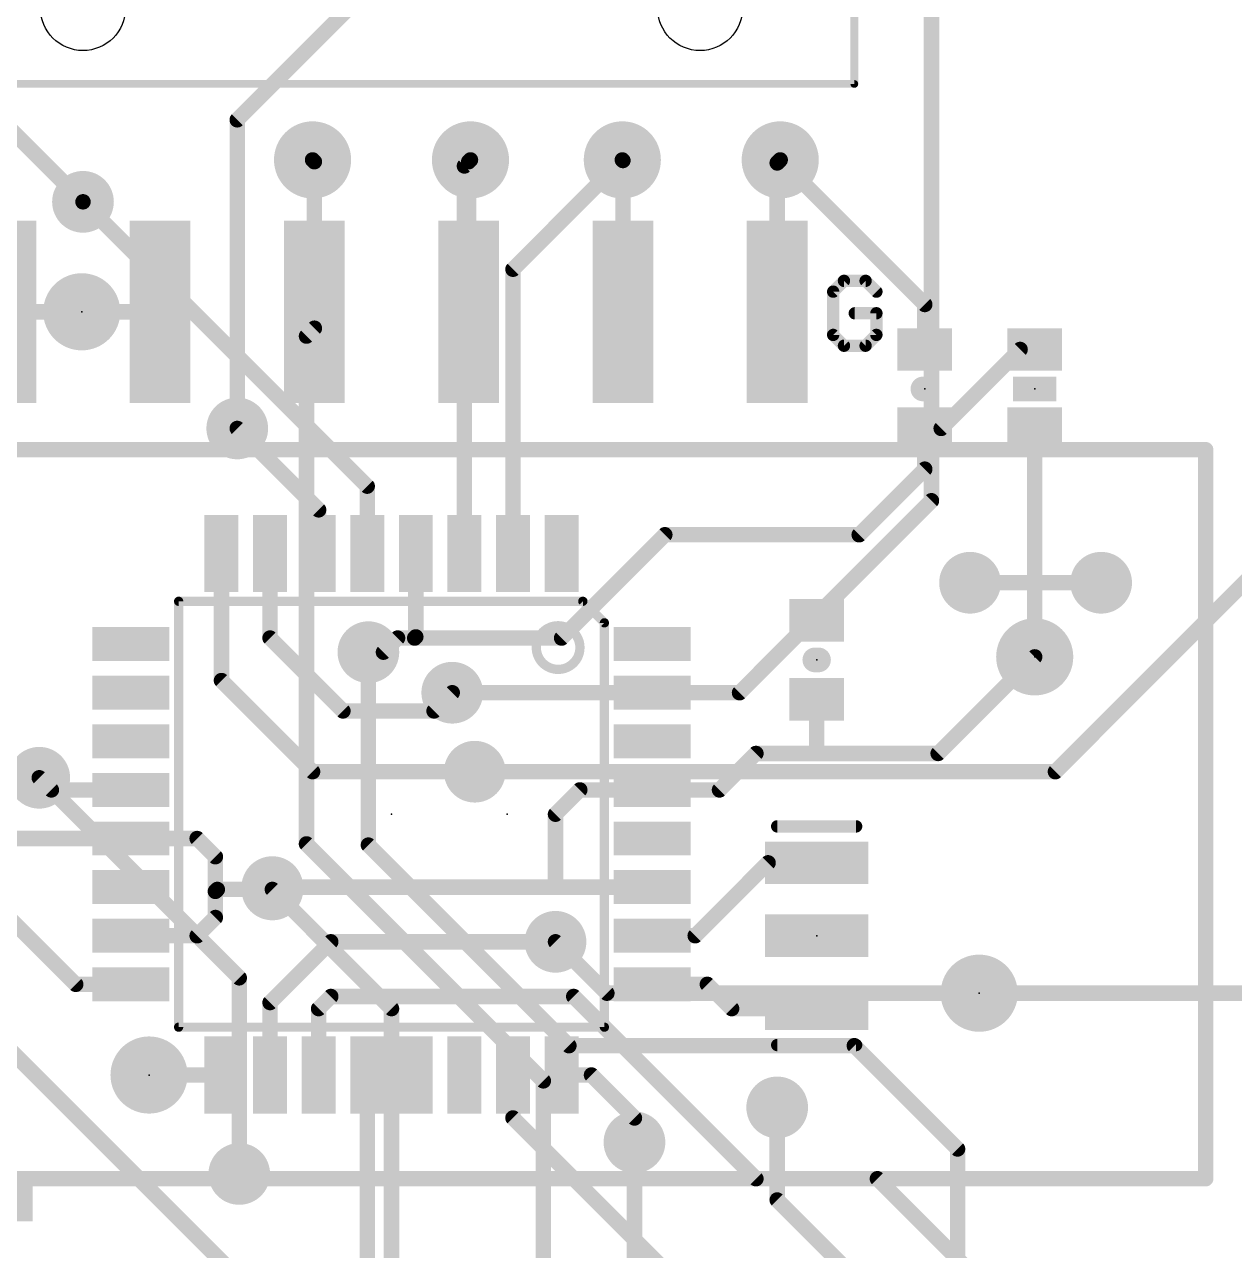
# Model space of a CAD drawing. Extents: x -28.7 to 28.7, y -28.7 to 28.7.
# Drawn here: x -6.04 to 13.88, y -7.18 to 13 of the extents above; entities that cross this region are included whole.
import ezdxf

# ---------------------------------------------------------------- set-up
doc = ezdxf.new("R2010")
doc.units = 0
for name, color, linetype in [('1', 12, 'CONTINUOUS'), ('16', 132, 'CONTINUOUS'), ('18', 110, 'CONTINUOUS'), ('20', 53, 'CONTINUOUS'), ('21', 41, 'CONTINUOUS'), ('22', 40, 'CONTINUOUS'), ('23', 53, 'CONTINUOUS'), ('24', 53, 'CONTINUOUS'), ('51', 53, 'CONTINUOUS')]:
    doc.layers.add(name, color=color, linetype=linetype)

# ---------------------------------------------------------------- blocks, each defined once
blk = doc.blocks.new('RECT')
blk.add_solid([(-0.5, -0.5), (0.5, -0.5), (-0.5, 0.5), (0.5, 0.5)])
blk = doc.blocks.new('PIE')
at = {"const_width": 0.5}
blk.add_lwpolyline([(0, -0.25, 1), (0, 0.25, 1), (0, -0.25)], format="xyb", dxfattribs=at)
blk = doc.blocks.new('ROUNDV')
at = {"const_width": 0.5}
blk.add_lwpolyline([(0, -0.25, 1), (0, 0.25, 1), (0, -0.25)], format="xyb", dxfattribs=at)

msp = doc.modelspace()

# ---------------------------------------------------------------- linework, layer by layer
at = {"layer": '1', "const_width": 0.254}
for points in [[(-5.08, 10.08), (-11.1918, 16.1918)], [(8.89, 5.16), (8.89, 15.113)], [(-2.54, 11.43), (0, 13.97)], [(-2.54, 6.35), (-2.54, 11.43)], [(-1.27, 10.74), (-1.3, 10.77)], [(1.3, 10.77), (1.27, 10.74)], [(3.8, 10.77), (3.81, 10.76)], [(6.35, 10.72), (6.4, 10.77)], [(-1.27, 8), (-1.27, 10.74)], [(1.27, 10.74), (1.27, 8.27)], [(3.81, 10.76), (3.81, 8.27)], [(6.35, 8.27), (6.35, 10.72)], [(10.9308, 0.7), (18.8303, 8.5995)], [(-5.1, 8.27), (-6.35, 8.27)], [(-5.1, 8.27), (-3.81, 8.27)], [(-1.27, 8), (-1.27, 8.27)], [(-1.4, 7.87), (-1.27, 8)], [(-1.4, -0.489), (-1.4, 7.87)], [(5.73, 2), (8.89, 5.16)], [(9.525, 3.81), (11.684, 3.81)], [(-0.381, -0.508), (-0.381, 2.667)], [(1, 2), (5.73, 2)], [(1.37, 0.7), (10.9308, 0.7)], [(-5.8, 0.6), (-2.507, -2.693)], [(-1.4, -0.489), (2.5, -4.389)], [(-0.381, -0.508), (2.921, -3.81)], [(-1.962, -1.238), (-1.962, -1.2)], [(-1.962, -1.238), (0, -3.2)], [(3.5461, -2.9461), (2.7, -2.1)], [(-2.507, -2.693), (-2.507, -5.921)], [(3.5461, -2.9461), (9.6761, -2.9461)], [(9.6761, -2.9461), (20.4903, -2.9461)], [(0, -3.2), (0, -8.415)], [(-6.414, -3.746), (-2.5, -7.66)], [(2.921, -3.81), (7.62, -3.81)], [(7.62, -3.81), (9.32, -5.51)], [(2.5, -4.389), (2.5, -8.415)], [(6.35, -6.35), (6.35, -4.826)], [(4, -5.4), (4, -14.524)], [(9.32, -5.51), (9.32, -11.32)], [(7.415, -7.415), (6.35, -6.35)]]:
    msp.add_lwpolyline(points, dxfattribs=at)
at = {"layer": '1', "const_width": 0.127}
for points in [[(-2.4765, 11.43, 1), (-2.6035, 11.43)], [(-2.5849, 11.4749, 1), (-2.4951, 11.3851)], [(-1.2551, 10.8149, 1), (-1.3449, 10.7251)], [(1.3449, 10.7251, 1), (1.2551, 10.8149)], [(3.8449, 10.8149, 1), (3.7551, 10.7251)], [(6.4449, 10.7251, 1), (6.3551, 10.8149)], [(-1.2065, 10.74, 1), (-1.3335, 10.74)], [(-1.3149, 10.6951, 1), (-1.2251, 10.7849)], [(1.3335, 10.74, 1), (1.2065, 10.74)], [(1.2251, 10.7849, 1), (1.3149, 10.6951)], [(3.8735, 10.76, 1), (3.7465, 10.76)], [(3.7651, 10.7151, 1), (3.8549, 10.8049)], [(6.4135, 10.72, 1), (6.2865, 10.72)], [(6.3051, 10.7649, 1), (6.3949, 10.6751)], [(-5.1249, 10.0351, 1), (-5.0351, 10.1249)], [(-5.1, 8.3335, 1), (-5.1, 8.2065)], [(-5.1, 8.2065, 1), (-5.1, 8.3335)], [(-3.81, 8.2065, 1), (-3.81, 8.3335)], [(-1.2065, 8.27, 1), (-1.3335, 8.27)], [(1.2065, 8.27, 1), (1.3335, 8.27)], [(3.7465, 8.27, 1), (3.8735, 8.27)], [(6.2865, 8.27, 1), (6.4135, 8.27)], [(-1.2251, 7.9551, 1), (-1.3149, 8.0449)], [(-1.3365, 7.87, 1), (-1.4635, 7.87)], [(-1.4449, 7.9149, 1), (-1.3551, 7.8251)], [(-1.3335, 8, 1), (-1.2065, 8)], [(-1.3335, 8, 1), (-1.2065, 8)], [(-2.6035, 6.35, 1), (-2.4765, 6.35)], [(8.9349, 5.1151, 1), (8.8451, 5.2049)], [(8.8265, 5.16, 1), (8.9535, 5.16)], [(9.525, 3.8735, 1), (9.525, 3.7465)], [(11.684, 3.7465, 1), (11.684, 3.8735)], [(-0.3175, 2.667, 1), (-0.4445, 2.667)], [(1, 2.0635, 1), (1, 1.9365)], [(5.6851, 2.0449, 1), (5.7749, 1.9551)], [(5.73, 1.9365, 1), (5.73, 2.0635)], [(1.37, 0.7635, 1), (1.37, 0.6365)], [(10.8859, 0.7449, 1), (10.9757, 0.6551)], [(10.9308, 0.6365, 1), (10.9308, 0.7635)], [(-5.7551, 0.6449, 1), (-5.8449, 0.5551)], [(-1.3551, -0.4441, 1), (-1.4449, -0.5339)], [(-0.3361, -0.4631, 1), (-0.4259, -0.5529)], [(-1.4635, -0.489, 1), (-1.3365, -0.489)], [(-0.4445, -0.508, 1), (-0.3175, -0.508)], [(-1.8985, -1.2, 1), (-2.0255, -1.2)], [(-1.9171, -1.1931, 1), (-2.0069, -1.2829)], [(-2.0255, -1.238, 1), (-1.8985, -1.238)], [(2.7449, -2.0551, 1), (2.6551, -2.1449)], [(-2.4435, -2.693, 1), (-2.5705, -2.693)], [(-2.5519, -2.7379, 1), (-2.4621, -2.6481)], [(3.5461, -2.8826, 1), (3.5461, -3.0096)], [(9.6761, -2.8826, 1), (9.6761, -3.0096)], [(9.6761, -3.0096, 1), (9.6761, -2.8826)], [(3.5012, -2.991, 1), (3.591, -2.9012)], [(0.0635, -3.2, 1), (-0.0635, -3.2)], [(-0.0449, -3.2449, 1), (0.0449, -3.1551)], [(2.921, -3.7465, 1), (2.921, -3.8735)], [(2.8761, -3.8549, 1), (2.9659, -3.7651)], [(7.6649, -3.7651, 1), (7.5751, -3.8549)], [(7.62, -3.8735, 1), (7.62, -3.7465)], [(2.5635, -4.389, 1), (2.4365, -4.389)], [(2.4551, -4.4339, 1), (2.5449, -4.3441)], [(6.4135, -4.826, 1), (6.2865, -4.826)], [(4.0635, -5.4, 1), (3.9365, -5.4)], [(9.3835, -5.51, 1), (9.2565, -5.51)], [(9.2751, -5.5549, 1), (9.3649, -5.4651)], [(-2.5705, -5.921, 1), (-2.4435, -5.921)], [(6.3949, -6.3051, 1), (6.3051, -6.3949)], [(6.2865, -6.35, 1), (6.4135, -6.35)]]:
    msp.add_lwpolyline(points, format="xyb", dxfattribs=at)
at = {"layer": '16', "const_width": 0.254}
for points in [[(1.2, 10.67), (1.3, 10.77)], [(2, 8.97), (3.8, 10.77)], [(6.4, 10.77), (8.78, 8.39)], [(1.2, 4.2926), (1.2, 10.67)], [(-0.4, 5.4), (-5.08, 10.08)], [(2, 4.2926), (2, 8.97)], [(8.78, 8.39), (8.78, 7.65)], [(9.05, 6.35), (10.35, 7.65)], [(10.35, 7.65), (10.59, 7.65)], [(-1.2, 5.01), (-2.54, 6.35)], [(8.78, 5.68), (8.78, 6.35)], [(8.78, 6.35), (9.05, 6.35)], [(10.59, 2.59), (10.59, 6.35)], [(7.7, 4.6), (8.78, 5.68)], [(-0.4, 4.2926), (-0.4, 5.4)], [(-1.2, 4.2926), (-1.2, 5.01)], [(2.8, 2.9), (4.5, 4.6)], [(4.5, 4.6), (7.7, 4.6)], [(-2.8, 4.2926), (-2.8, 2.2)], [(-2, 2.9), (-2, 4.2926)], [(0.4, 2.919), (0.4, 4.2926)], [(-0.8, 1.7), (-2, 2.9)], [(-0.133, 2.667), (0.1, 2.9)], [(0.1, 2.9), (0.381, 2.9)], [(0.381, 2.9), (0.4, 2.919)], [(0.381, 2.9), (1.27, 2.9)], [(1.27, 2.9), (0.7, 2.9)], [(1.27, 2.9), (2.8, 2.9)], [(-0.381, 2.667), (-0.133, 2.667)], [(9, 1), (10.59, 2.59)], [(-2.8, 2.2), (-1.3, 0.7)], [(1, 2), (0.7, 1.7)], [(0.7, 1.7), (-0.8, 1.7)], [(7, 1), (7, 1.89)], [(5.4, 0.4), (6, 1)], [(6, 1), (7, 1)], [(7, 1), (9, 1)], [(-1.3, 0.7), (1.37, 0.7)], [(-5.6, 0.4), (-5.8, 0.6)], [(-4.2926, 0.4), (-5.6, 0.4)], [(2.7, 0), (3.1, 0.4)], [(3.1, 0.4), (4.2926, 0.4)], [(4.2926, 0.4), (5.4, 0.4)], [(2.7, -1.2), (2.7, 0)], [(-4.2926, -0.4), (-7, -0.4)], [(-3.2, -0.4), (-4.2926, -0.4)], [(-2.9, -0.7), (-3.2, -0.4)], [(-2.9, -1.27), (-2.9, -0.7)], [(5, -2), (6.2, -0.8)], [(6.2, -0.8), (7, -0.8)], [(-2.868, -1.238), (-2.9, -1.27)], [(-2.9, -1.27), (-2.9, -1.7)], [(-1.962, -1.238), (-2.868, -1.238)], [(-1.962, -1.2), (2.7, -1.2)], [(2.7, -1.2), (4.2926, -1.2)], [(-6.65, -1.35), (-5.2, -2.8)], [(-2.9, -1.7), (-3.2, -2)], [(-3.2, -2), (-4.2926, -2)], [(-1, -2.1), (-2, -3.1)], [(2.7, -2.1), (-1, -2.1)], [(4.2926, -2), (5, -2)], [(-5.2, -2.8), (-4.2926, -2.8)], [(4.2926, -2.8), (5.2, -2.8)], [(5.2, -2.8), (5.6, -3.2)], [(-2, -3.1), (-2, -4.2926)], [(-1, -3), (-1.2, -3.2)], [(3, -3), (-1, -3)], [(6, -6), (3, -3)], [(-1.2, -3.2), (-1.2, -4.2926)], [(5.6, -3.2), (7, -3.2)], [(-3.9926, -4.2926), (-2.8, -4.2926)], [(-0.4, -4.2926), (-0.4, -7.6)], [(2, -4.2926), (2, -5)], [(2.8, -4.2926), (3.2926, -4.2926)], [(3.2926, -4.2926), (4, -5)], [(2, -5), (5, -8)], [(4, -5), (4, -5.4)], [(6, -6), (8, -6)], [(8, -6), (15.5563, -13.5563)]]:
    msp.add_lwpolyline(points, dxfattribs=at)
at = {"layer": '16', "const_width": 0.127}
for points in [[(1.3449, 10.7251, 1), (1.2551, 10.8149)], [(3.8449, 10.7251, 1), (3.7551, 10.8149)], [(6.4449, 10.8149, 1), (6.3551, 10.7251)], [(1.2635, 10.67, 1), (1.1365, 10.67)], [(1.1551, 10.7149, 1), (1.2449, 10.6251)], [(-5.0351, 10.1249, 1), (-5.1249, 10.0351)], [(2.0635, 8.97, 1), (1.9365, 8.97)], [(1.9551, 9.0149, 1), (2.0449, 8.9251)], [(8.8435, 8.39, 1), (8.7165, 8.39)], [(8.7351, 8.3451, 1), (8.8249, 8.4349)], [(8.7165, 7.65, 1), (8.8435, 7.65)], [(10.35, 7.7135, 1), (10.35, 7.5865)], [(10.3949, 7.6051, 1), (10.3051, 7.6949)], [(10.59, 7.5865, 1), (10.59, 7.7135)], [(-2.4951, 6.3949, 1), (-2.5849, 6.3051)], [(8.8435, 6.35, 1), (8.7165, 6.35)], [(8.78, 6.4135, 1), (8.78, 6.2865)], [(9.0051, 6.3949, 1), (9.0949, 6.3051)], [(9.05, 6.2865, 1), (9.05, 6.4135)], [(10.6535, 6.35, 1), (10.5265, 6.35)], [(8.7165, 5.68, 1), (8.8435, 5.68)], [(8.8249, 5.6351, 1), (8.7351, 5.7249)], [(-0.3365, 5.4, 1), (-0.4635, 5.4)], [(-0.4449, 5.3551, 1), (-0.3551, 5.4449)], [(-1.1365, 5.01, 1), (-1.2635, 5.01)], [(-1.2449, 4.9651, 1), (-1.1551, 5.0549)], [(4.5, 4.6635, 1), (4.5, 4.5365)], [(4.5449, 4.5551, 1), (4.4551, 4.6449)], [(7.6551, 4.6449, 1), (7.7449, 4.5551)], [(7.7, 4.5365, 1), (7.7, 4.6635)], [(-2.7365, 4.2926, 1), (-2.8635, 4.2926)], [(-1.9365, 4.2926, 1), (-2.0635, 4.2926)], [(-1.2635, 4.2926, 1), (-1.1365, 4.2926)], [(-0.4635, 4.2926, 1), (-0.3365, 4.2926)], [(0.4635, 4.2926, 1), (0.3365, 4.2926)], [(1.1365, 4.2926, 1), (1.2635, 4.2926)], [(1.9365, 4.2926, 1), (2.0635, 4.2926)], [(-1.9551, 2.9449, 1), (-2.0449, 2.8551)], [(0.1, 2.9635, 1), (0.1, 2.8365)], [(0.1449, 2.8551, 1), (0.0551, 2.9449)], [(0.381, 2.9635, 1), (0.381, 2.8365)], [(0.4449, 2.8741, 1), (0.3551, 2.9639)], [(0.381, 2.8365, 1), (0.381, 2.9635)], [(0.7, 2.9635, 1), (0.7, 2.8365)], [(1.27, 2.9635, 1), (1.27, 2.8365)], [(1.27, 2.8365, 1), (1.27, 2.9635)], [(1.27, 2.8365, 1), (1.27, 2.9635)], [(2.8, 2.8365, 1), (2.8, 2.9635)], [(-2.0635, 2.9, 1), (-1.9365, 2.9)], [(0.3361, 2.9449, 1), (0.4259, 2.8551)], [(0.3365, 2.919, 1), (0.4635, 2.919)], [(2.7551, 2.9449, 1), (2.8449, 2.8551)], [(-0.381, 2.7305, 1), (-0.381, 2.6035)], [(-0.1779, 2.7119, 1), (-0.0881, 2.6221)], [(-0.133, 2.6035, 1), (-0.133, 2.7305)], [(10.5265, 2.59, 1), (10.6535, 2.59)], [(10.6349, 2.5451, 1), (10.5451, 2.6349)], [(-2.7551, 2.2449, 1), (-2.8449, 2.1551)], [(-2.8635, 2.2, 1), (-2.7365, 2.2)], [(1.0449, 1.9551, 1), (0.9551, 2.0449)], [(-0.8, 1.7635, 1), (-0.8, 1.6365)], [(0.7, 1.6365, 1), (0.7, 1.7635)], [(7.0635, 1.89, 1), (6.9365, 1.89)], [(-0.8449, 1.6551, 1), (-0.7551, 1.7449)], [(0.6551, 1.7449, 1), (0.7449, 1.6551)], [(6, 1.0635, 1), (6, 0.9365)], [(6.0449, 0.9551, 1), (5.9551, 1.0449)], [(7, 1.0635, 1), (7, 0.9365)], [(6.9365, 1, 1), (7.0635, 1)], [(7, 0.9365, 1), (7, 1.0635)], [(8.9551, 1.0449, 1), (9.0449, 0.9551)], [(9, 0.9365, 1), (9, 1.0635)], [(-1.3, 0.7635, 1), (-1.3, 0.6365)], [(-1.3449, 0.6551, 1), (-1.2551, 0.7449)], [(1.37, 0.6365, 1), (1.37, 0.7635)], [(-5.7551, 0.6449, 1), (-5.8449, 0.5551)], [(-5.6, 0.4635, 1), (-5.6, 0.3365)], [(-5.6449, 0.3551, 1), (-5.5551, 0.4449)], [(-4.2926, 0.3365, 1), (-4.2926, 0.4635)], [(3.1, 0.4635, 1), (3.1, 0.3365)], [(3.1449, 0.3551, 1), (3.0551, 0.4449)], [(4.2926, 0.4635, 1), (4.2926, 0.3365)], [(4.2926, 0.3365, 1), (4.2926, 0.4635)], [(5.3551, 0.4449, 1), (5.4449, 0.3551)], [(5.4, 0.3365, 1), (5.4, 0.4635)], [(2.7635, 0, 1), (2.6365, 0)], [(2.6551, 0.0449, 1), (2.7449, -0.0449)], [(-4.2926, -0.3365, 1), (-4.2926, -0.4635)], [(-4.2926, -0.4635, 1), (-4.2926, -0.3365)], [(-3.1551, -0.3551, 1), (-3.2449, -0.4449)], [(-3.2, -0.4635, 1), (-3.2, -0.3365)], [(-2.8365, -0.7, 1), (-2.9635, -0.7)], [(-2.9449, -0.7449, 1), (-2.8551, -0.6551)], [(6.2, -0.7365, 1), (6.2, -0.8635)], [(6.2449, -0.8449, 1), (6.1551, -0.7551)], [(7, -0.8635, 1), (7, -0.7365)], [(-2.8365, -1.27, 1), (-2.9635, -1.27)], [(-2.9449, -1.2251, 1), (-2.8551, -1.3149)], [(-2.9635, -1.27, 1), (-2.8365, -1.27)], [(-2.868, -1.1745, 1), (-2.868, -1.3015)], [(-2.8231, -1.2829, 1), (-2.9129, -1.1931)], [(-1.962, -1.1365, 1), (-1.962, -1.2635)], [(-1.962, -1.3015, 1), (-1.962, -1.1745)], [(2.7, -1.1365, 1), (2.7, -1.2635)], [(2.6365, -1.2, 1), (2.7635, -1.2)], [(2.7, -1.2635, 1), (2.7, -1.1365)], [(4.2926, -1.2635, 1), (4.2926, -1.1365)], [(-2.8551, -1.7449, 1), (-2.9449, -1.6551)], [(-2.9635, -1.7, 1), (-2.8365, -1.7)], [(-4.2926, -1.9365, 1), (-4.2926, -2.0635)], [(-3.2449, -1.9551, 1), (-3.1551, -2.0449)], [(-3.2, -2.0635, 1), (-3.2, -1.9365)], [(-1, -2.0365, 1), (-1, -2.1635)], [(-0.9551, -2.1449, 1), (-1.0449, -2.0551)], [(2.7, -2.1635, 1), (2.7, -2.0365)], [(4.2926, -1.9365, 1), (4.2926, -2.0635)], [(4.9551, -1.9551, 1), (5.0449, -2.0449)], [(5, -2.0635, 1), (5, -1.9365)], [(-5.2, -2.7365, 1), (-5.2, -2.8635)], [(-5.2449, -2.8449, 1), (-5.1551, -2.7551)], [(-4.2926, -2.8635, 1), (-4.2926, -2.7365)], [(4.2926, -2.7365, 1), (4.2926, -2.8635)], [(5.2449, -2.7551, 1), (5.1551, -2.8449)], [(5.2, -2.8635, 1), (5.2, -2.7365)], [(-1.9365, -3.1, 1), (-2.0635, -3.1)], [(-2.0449, -3.0551, 1), (-1.9551, -3.1449)], [(-1, -2.9365, 1), (-1, -3.0635)], [(-0.9551, -3.0449, 1), (-1.0449, -2.9551)], [(3.0449, -2.9551, 1), (2.9551, -3.0449)], [(3, -3.0635, 1), (3, -2.9365)], [(-1.1365, -3.2, 1), (-1.2635, -3.2)], [(-1.2449, -3.1551, 1), (-1.1551, -3.2449)], [(5.6, -3.1365, 1), (5.6, -3.2635)], [(5.5551, -3.2449, 1), (5.6449, -3.1551)], [(7, -3.2635, 1), (7, -3.1365)], [(-3.9926, -4.2291, 1), (-3.9926, -4.3561)], [(-2.8, -4.3561, 1), (-2.8, -4.2291)], [(-2.0635, -4.2926, 1), (-1.9365, -4.2926)], [(-1.2635, -4.2926, 1), (-1.1365, -4.2926)], [(-0.3365, -4.2926, 1), (-0.4635, -4.2926)], [(2.0635, -4.2926, 1), (1.9365, -4.2926)], [(2.8, -4.2291, 1), (2.8, -4.3561)], [(3.3375, -4.2477, 1), (3.2477, -4.3375)], [(3.2926, -4.3561, 1), (3.2926, -4.2291)], [(2.0449, -4.9551, 1), (1.9551, -5.0449)], [(1.9365, -5, 1), (2.0635, -5)], [(4.0635, -5, 1), (3.9365, -5)], [(3.9551, -5.0449, 1), (4.0449, -4.9551)], [(3.9365, -5.4, 1), (4.0635, -5.4)], [(6, -5.9365, 1), (6, -6.0635)], [(5.9551, -6.0449, 1), (6.0449, -5.9551)], [(8.0449, -5.9551, 1), (7.9551, -6.0449)], [(8, -6.0635, 1), (8, -5.9365)]]:
    msp.add_lwpolyline(points, format="xyb", dxfattribs=at)
at = {"layer": '20', "const_width": 0.2032}
msp.add_lwpolyline([(0, -25, 1), (0, 25, 1), (0, -25)], format="xyb", dxfattribs=at)
at = {"layer": '20'}
for centre in [(-5.08, 13.27), (5.08, 13.27)]:
    msp.add_circle(centre, 0.7, dxfattribs=at)
at = {"layer": '21'}
for points, const_width in [([(7.4496, 8.7793), (7.2716, 8.6014)], 0.2032), ([(7.8055, 8.7793), (7.4496, 8.7793)], 0.2032), ([(7.9834, 8.6014), (7.8055, 8.7793)], 0.2032), ([(7.2716, 8.6014), (7.2716, 7.8896)], 0.2032), ([(7.9834, 8.2455), (7.6275, 8.2455)], 0.2032), ([(7.9834, 7.8896), (7.9834, 8.2455)], 0.2032), ([(7.2716, 7.8896), (7.4496, 7.7116)], 0.2032), ([(7.8055, 7.7116), (7.9834, 7.8896)], 0.2032), ([(7.4496, 7.7116), (7.8055, 7.7116)], 0.2032), ([(13.405, -6), (13.405, 6)], 0.254)]:
    msp.add_lwpolyline(points, dxfattribs=dict(at, const_width=const_width))
for points, const_width in [([(7.4496, 8.8301, 1), (7.4496, 8.7285)], 0.1016), ([(7.4855, 8.7434, 1), (7.4136, 8.8152)], 0.1016), ([(7.8414, 8.8152, 1), (7.7695, 8.7434)], 0.1016), ([(7.8055, 8.7285, 1), (7.8055, 8.8301)], 0.1016), ([(7.3224, 8.6014, 1), (7.2208, 8.6014)], 0.1016), ([(7.2357, 8.6373, 1), (7.3075, 8.5654)], 0.1016), ([(7.9475, 8.5654, 1), (8.0193, 8.6373)], 0.1016), ([(7.6275, 8.2963, 1), (7.6275, 8.1947)], 0.1016), ([(8.0342, 8.2455, 1), (7.9326, 8.2455)], 0.1016), ([(7.9834, 8.1947, 1), (7.9834, 8.2963)], 0.1016), ([(7.3075, 7.9255, 1), (7.2357, 7.8536)], 0.1016), ([(7.2208, 7.8896, 1), (7.3224, 7.8896)], 0.1016), ([(7.9326, 7.8896, 1), (8.0342, 7.8896)], 0.1016), ([(8.0193, 7.8536, 1), (7.9475, 7.9255)], 0.1016), ([(7.4496, 7.7624, 1), (7.4496, 7.6608)], 0.1016), ([(7.4136, 7.6757, 1), (7.4855, 7.7475)], 0.1016), ([(7.7695, 7.7475, 1), (7.8414, 7.6757)], 0.1016), ([(7.8055, 7.6608, 1), (7.8055, 7.7624)], 0.1016), ([(13.4685, 6, 1), (13.3415, 6)], 0.127), ([(13.3415, -6, 1), (13.4685, -6)], 0.127)]:
    msp.add_lwpolyline(points, format="xyb", dxfattribs=dict(at, const_width=const_width))
at = {"layer": '22'}
for points, const_width in [([(8.7495, 7), (8.8105, 7)], 0.4064), ([(-3.505, 3.505), (-3.505, -3.505)], 0.1524), ([(3.15, 3.505), (-3.505, 3.505)], 0.1524), ([(3.15, 3.505), (3.505, 3.15)], 0.1524), ([(3.505, -3.505), (3.505, 3.15)], 0.1524), ([(7.0305, 2.54), (6.9695, 2.54)], 0.4064), ([(7.65, -0.2), (6.35, -0.2)], 0.2032), ([(-3.505, -3.505), (3.505, -3.505)], 0.1524), ([(6.35, -3.8), (7.65, -3.8)], 0.2032)]:
    msp.add_lwpolyline(points, dxfattribs=dict(at, const_width=const_width))
for points, const_width in [([(8.7495, 7.1016, 1), (8.7495, 6.8984)], 0.2032), ([(8.8105, 6.8984, 1), (8.8105, 7.1016)], 0.2032), ([(-3.4669, 3.505, 1), (-3.5431, 3.505)], 0.0762), ([(-3.505, 3.5431, 1), (-3.505, 3.4669)], 0.0762), ([(3.1769, 3.5319, 1), (3.1231, 3.4781)], 0.0762), ([(3.15, 3.4669, 1), (3.15, 3.5431)], 0.0762), ([(2.7432, 2.384, 1), (2.7432, 3.1024, 1), (2.7432, 2.384)], 0.1524), ([(3.5431, 3.15, 1), (3.4669, 3.15)], 0.0762), ([(3.4781, 3.1231, 1), (3.5319, 3.1769)], 0.0762), ([(6.9695, 2.6416, 1), (6.9695, 2.4384)], 0.2032), ([(7.0305, 2.4384, 1), (7.0305, 2.6416)], 0.2032), ([(6.35, -0.1492, 1), (6.35, -0.2508)], 0.1016), ([(7.65, -0.2508, 1), (7.65, -0.1492)], 0.1016), ([(-3.505, -3.4669, 1), (-3.505, -3.5431)], 0.0762), ([(3.505, -3.5431, 1), (3.505, -3.4669)], 0.0762), ([(-3.5431, -3.505, 1), (-3.4669, -3.505)], 0.0762), ([(3.4669, -3.505, 1), (3.5431, -3.505)], 0.0762), ([(6.35, -3.7492, 1), (6.35, -3.8508)], 0.1016), ([(7.65, -3.8508, 1), (7.65, -3.7492)], 0.1016)]:
    msp.add_lwpolyline(points, format="xyb", dxfattribs=dict(at, const_width=const_width))
at = {"layer": '23'}
msp.add_point((1.905, 0), dxfattribs=at)
at = {"layer": '24'}
for p in [(-1.3, 10.77), (1.3, 10.77), (3.8, 10.77), (6.4, 10.77), (-5.1, 8.27), (8.78, 7), (10.59, 7), (7, 2.54), (10.59, 2.59), (0, 0), (7, -2), (9.6761, -2.9461), (-3.9926, -4.2926)]:
    msp.add_point(p, dxfattribs=at)
at = {"layer": '51'}
for points, const_width in [([(7.62, 12.02), (7.62, 14.52)], 0.127), ([(-7.62, 12.02), (7.62, 12.02)], 0.127), ([(13.405, 6), (-9.595, 6)], 0.254), ([(13.405, -6), (13.405, 6)], 0.254), ([(-9.595, -6), (13.405, -6)], 0.254)]:
    msp.add_lwpolyline(points, dxfattribs=dict(at, const_width=const_width))
for points, const_width in [([(7.5883, 12.02, 1), (7.6517, 12.02)], 0.0635), ([(7.62, 11.9883, 1), (7.62, 12.0518)], 0.0635), ([(13.4685, 6, 1), (13.3415, 6)], 0.127), ([(13.405, 5.9365, 1), (13.405, 6.0635)], 0.127), ([(13.3415, -6, 1), (13.4685, -6)], 0.127), ([(13.405, -6.0635, 1), (13.405, -5.9365)], 0.127)]:
    msp.add_lwpolyline(points, format="xyb", dxfattribs=dict(at, const_width=const_width))

# ---------------------------------------------------------------- block references
at = {"layer": '1', "xscale": 3, "rotation": 270}
for p in [(-6.35, 8.27), (-3.81, 8.27), (-1.27, 8.27), (1.27, 8.27), (3.81, 8.27), (6.35, 8.27)]:
    msp.add_blockref('RECT', p, dxfattribs=at)
at = {"layer": '16', "xscale": 1.27, "yscale": 1.27}
for p in [(-1.3, 10.77), (1.3, 10.77), (3.8, 10.77), (6.4, 10.77), (-5.1, 8.27), (10.59, 2.59), (9.6761, -2.9461), (-3.9926, -4.2926)]:
    msp.add_blockref('PIE', p, dxfattribs=at)
at = {"layer": '16'}
for p, xscale, yscale, rotation in [((8.78, 7.65), 0.7, 0.9, 270), ((10.59, 7.65), 0.7, 0.9, 270), ((8.78, 6.35), 0.7, 0.9, 270), ((10.59, 6.35), 0.7, 0.9, 270), ((-2.8, 4.2926), 0.5588, 1.27, 180), ((-2, 4.2926), 0.5588, 1.27, 180), ((-1.2, 4.2926), 0.5588, 1.27, 180), ((-0.4, 4.2926), 0.5588, 1.27, 180), ((0.4, 4.2926), 0.5588, 1.27, 180), ((1.2, 4.2926), 0.5588, 1.27, 180), ((2, 4.2926), 0.5588, 1.27, 180), ((2.8, 4.2926), 0.5588, 1.27, 180), ((7, 3.19), 0.7, 0.9, 90), ((-4.2926, 2.8), 1.27, 0.5588, 180), ((4.2926, 2.8), 1.27, 0.5588, 180), ((-4.2926, 2), 1.27, 0.5588, 180), ((4.2926, 2), 1.27, 0.5588, 180), ((7, 1.89), 0.7, 0.9, 90), ((-4.2926, 1.2), 1.27, 0.5588, 180), ((4.2926, 1.2), 1.27, 0.5588, 180), ((-4.2926, 0.4), 1.27, 0.5588, 180), ((4.2926, 0.4), 1.27, 0.5588, 180), ((-4.2926, -0.4), 1.27, 0.5588, 180), ((4.2926, -0.4), 1.27, 0.5588, 180), ((7, -0.8), 0.7, 1.7, 270), ((-4.2926, -1.2), 1.27, 0.5588, 180), ((4.2926, -1.2), 1.27, 0.5588, 180), ((-4.2926, -2), 1.27, 0.5588, 180), ((4.2926, -2), 1.27, 0.5588, 180), ((7, -2), 0.7, 1.7, 270), ((-4.2926, -2.8), 1.27, 0.5588, 180), ((4.2926, -2.8), 1.27, 0.5588, 180), ((7, -3.2), 0.7, 1.7, 270), ((-2.8, -4.2926), 0.5588, 1.27, 180), ((-2, -4.2926), 0.5588, 1.27, 180), ((-1.2, -4.2926), 0.5588, 1.27, 180), ((-0.4, -4.2926), 0.5588, 1.27, 180), ((0.4, -4.2926), 0.5588, 1.27, 180), ((1.2, -4.2926), 0.5588, 1.27, 180), ((2, -4.2926), 0.5588, 1.27, 180), ((2.8, -4.2926), 0.5588, 1.27, 180), ((-6.36, -6.35), 0.7, 0.9, 270)]:
    msp.add_blockref('RECT', p, dxfattribs=dict(at, xscale=xscale, yscale=yscale, rotation=rotation))
at = {"layer": '18', "xscale": 1.016, "yscale": 1.016}
for p in [(-1.3, 10.77), (-1.3, 10.77), (1.3, 10.77), (1.3, 10.77), (3.8, 10.77), (3.8, 10.77), (6.4, 10.77), (6.4, 10.77), (-5.08, 10.08), (-5.08, 10.08), (-5.1, 8.27), (-5.1, 8.27), (-2.54, 6.35), (-2.54, 6.35), (9.525, 3.81), (9.525, 3.81), (11.684, 3.81), (11.684, 3.81), (-0.381, 2.667), (-0.381, 2.667), (10.59, 2.59), (10.59, 2.59), (1, 2), (1, 2), (-5.8, 0.6), (-5.8, 0.6), (1.37, 0.7), (1.37, 0.7), (-1.962, -1.2), (-1.962, -1.2), (-1.962, -1.238), (-1.962, -1.238), (2.7, -2.1), (2.7, -2.1), (9.6761, -2.9461), (9.6761, -2.9461), (-3.9926, -4.2926), (-3.9926, -4.2926), (6.35, -4.826), (6.35, -4.826), (4, -5.4), (4, -5.4), (-2.507, -5.921), (-2.507, -5.921)]:
    msp.add_blockref('ROUNDV', p, dxfattribs=at)
at = {"layer": '22', "xscale": 0.4064, "yscale": 0.7112, "rotation": 270}
msp.add_blockref('RECT', (10.59, 7), dxfattribs=at)

doc.saveas('drawing.dxf')
